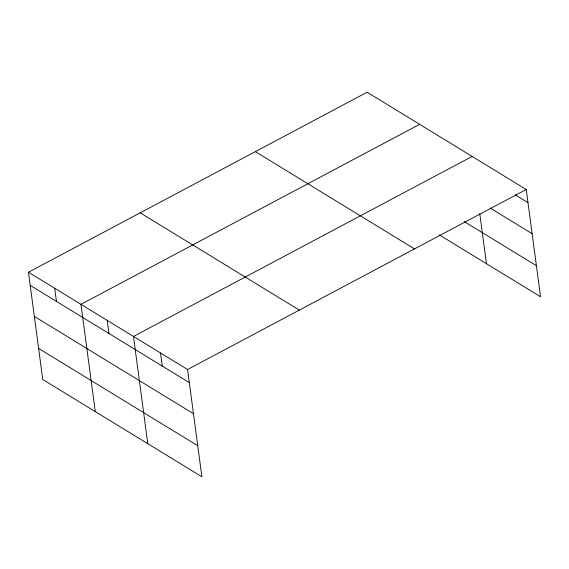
<?xml version="1.0" encoding="UTF-8"?>
<svg xmlns="http://www.w3.org/2000/svg" width="569" height="569" viewBox="0 0 569 569"><rect width="100%" height="100%" fill="white"/><g stroke="black" fill="none" stroke-linecap="round" stroke-linejoin="round"><path stroke-width="0.85" d="M28.45 272.231L187.571 369.509L201.888 476.772L42.76 379.495L28.45 272.231L367.112 92.228L526.24 189.505L540.55 296.769L439.19 234.798M419.623 124.334L80.962 304.337L95.272 411.593M472.135 156.432L133.473 336.435L147.784 443.692M187.571 369.509L526.24 189.505M515.215 194.818L527.989 202.628M490.051 207.97L532.136 233.688M464.297 221.618L536.403 265.702M255.353 151.631L414.481 248.909M140.209 212.834L299.337 310.112M30.2 285.346L189.328 382.624M34.346 316.414L193.467 413.691M38.614 348.427L197.742 445.705M479.767 213.595L486.445 263.696M160.522 352.972L162.272 366.087M107.214 320.383L108.963 333.505M54.702 288.284L56.459 301.399"/></g></svg>
